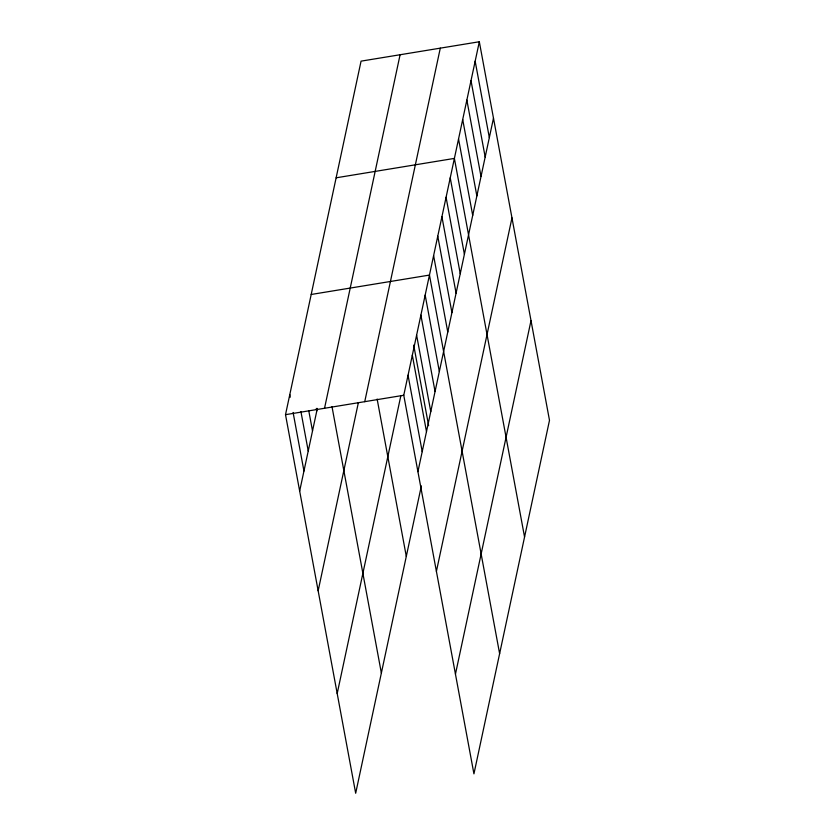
<?xml version="1.0" encoding="UTF-8"?>
<svg xmlns="http://www.w3.org/2000/svg" width="835" height="835" viewBox="0 0 835 835"><rect width="100%" height="100%" fill="white"/><g stroke="black" fill="none" stroke-linecap="round" stroke-linejoin="round"><path stroke-width="1.25" d="M421.362 485.907L355.679 793.25L285.507 414.671L361.064 61.143L479.321 41.75L549.493 420.329L473.936 773.857L403.764 395.268L479.321 41.75M299.671 491.063L317.331 408.43M324.533 408.263L400.09 54.745M318.156 590.783L358.392 402.533M364.738 401.677L440.295 48.148M337.194 693.53L400.81 395.905M417.928 471.671L493.485 118.153M436.402 571.391L511.97 217.872M455.451 674.137L531.008 320.609M336.14 177.803L454.386 158.41L524.557 536.999M311.204 294.473L429.451 275.08L499.622 653.659M285.507 414.671L403.764 395.268M475.167 61.195L489.331 137.598M471.013 80.64L485.177 157.043M466.859 100.085L481.012 176.488M462.705 119.53L476.858 195.922M458.54 138.965L472.704 215.367M450.232 177.855L464.396 254.257M446.078 197.3L460.242 273.703M441.924 216.745L456.077 293.148M437.77 236.19L451.923 312.593M433.605 255.635L447.769 332.038M425.172 295.11L439.335 371.512M420.892 315.139L435.056 391.542M416.613 335.169L430.766 411.571M413.701 345.116L428.626 425.662M412.323 355.209L426.487 431.611M408.044 375.239L422.207 451.641M377.138 399.036L406.301 556.392M331.996 406.666L381.365 673.052M316.329 408.388L316.799 410.935M308.741 410.59L312.52 430.964M300.913 411.53L308.23 451.004M289.797 394.631L290.267 397.178M293.095 412.459L303.95 471.034"/></g></svg>
